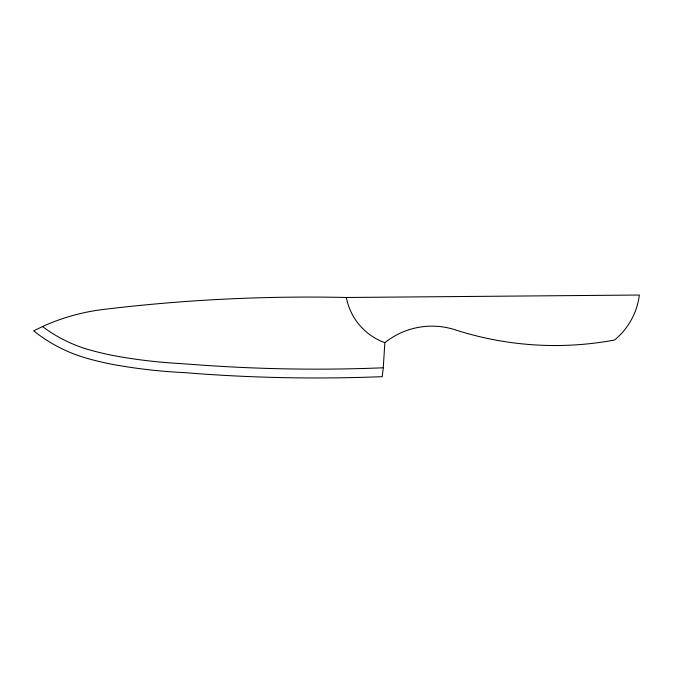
<?xml version="1.0" encoding="UTF-8"?>
<svg xmlns="http://www.w3.org/2000/svg" width="673" height="673" viewBox="0 0 673 673"><rect width="100%" height="100%" fill="white"/><g stroke="black" fill="none" stroke-linecap="round" stroke-linejoin="round"><path stroke-width="1.01" d="M383.274 367.845L384.847 342.666A59.804 59.804 0 0 1 346.343 297.491A1705.752 1705.752 0 0 0 103.819 309.403A206.291 206.291 0 0 0 44.746 325.53L33.65 330.822A151.366 151.366 0 0 0 87.81 358.558A317.193 317.193 0 0 0 116.463 365.111L125.363 366.575A538.341 538.341 0 0 0 183.88 372.573L199.099 373.759A1642.902 1642.902 0 0 0 382.197 376.661L383.274 367.845L381.902 367.845A1634.364 1634.364 0 0 1 199.73 364.968L179.043 363.487A529.525 529.525 0 0 1 126.743 357.868L118.027 356.429A307.94 307.94 0 0 1 90.224 350.078A142.642 142.642 0 0 1 44.906 328.306L42.567 326.523M346.343 297.491L639.35 295.035A69.142 69.142 0 0 1 614.533 340.033A325.109 325.109 0 0 1 455.141 329.804A75.443 75.443 0 0 0 384.847 342.666"/></g></svg>
